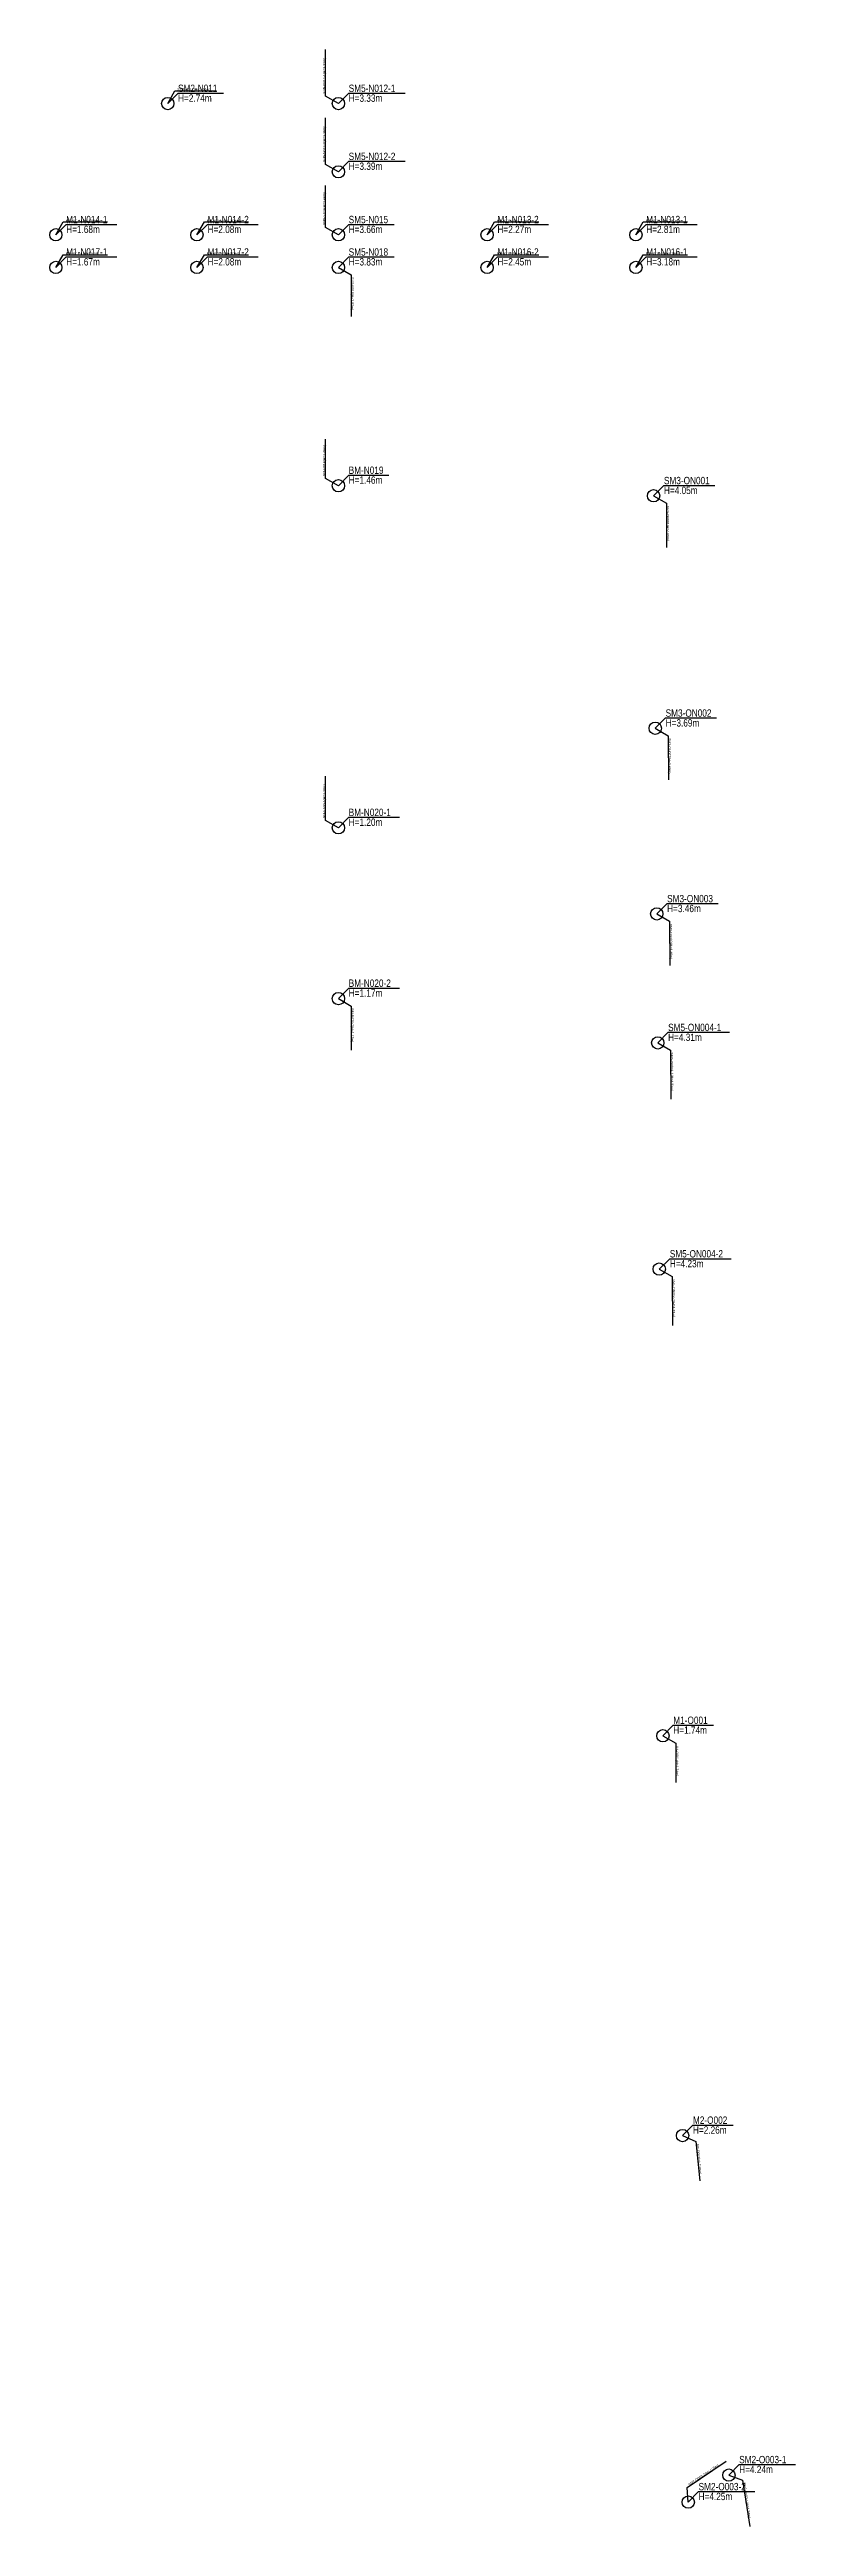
# Model space of a CAD drawing. Header units: millimetres. Extents: x -910 to 2851, y 385 to 4601.
# Drawn here: x 1980 to 2283, y 385 to 1393 of the extents above; entities that cross this region are included whole.
import ezdxf

# ---------------------------------------------------------------- set-up
doc = ezdxf.new("R2010")
doc.units = ezdxf.units.MM
doc.layers.add('맨홀설명선', color=7, linetype='Continuous')
doc.layers.add('우수맨홀', color=193, linetype='Continuous')
doc.styles.get("Standard").update_dxf_attribs({"font": 'arial.ttf'})

msp = doc.modelspace()

# ---------------------------------------------------------------- linework, layer by layer
at = {"layer": '맨홀설명선', "color": 4}
for points in [[(2028.2, 1371.3), (2032.4, 1375.5), (2050.9, 1375.5)], [(2097.6, 1371.3), (2101.8, 1375.5), (2124.7, 1375.5)], [(2097.6, 1343.5), (2101.8, 1347.8), (2124.7, 1347.8)], [(1982.7, 1317.9), (1986.9, 1322.1), (2007.5, 1322.1)], [(2040.1, 1317.9), (2044.4, 1322.1), (2065, 1322.1)], [(2097.6, 1317.9), (2101.8, 1322.1), (2120.3, 1322.1)], [(2158.1, 1317.9), (2162.3, 1322.1), (2183, 1322.1)], [(2218.6, 1317.9), (2222.8, 1322.1), (2243.5, 1322.1)], [(1982.7, 1304.6), (1986.9, 1308.9), (2007.5, 1308.9)], [(2040.1, 1304.6), (2044.4, 1308.9), (2065, 1308.9)], [(2097.6, 1304.6), (2101.8, 1308.9), (2120.3, 1308.9)], [(2158.1, 1304.6), (2162.3, 1308.9), (2183, 1308.9)], [(2218.6, 1304.6), (2222.8, 1308.9), (2243.5, 1308.9)], [(2097.6, 1215.8), (2101.8, 1220.1), (2118.1, 1220.1)], [(2225.8, 1211.7), (2230, 1215.9), (2250.7, 1215.9)], [(2226.5, 1117.1), (2230.7, 1121.3), (2251.4, 1121.3)], [(2097.6, 1076.6), (2101.8, 1080.9), (2122.5, 1080.9)], [(2227.1, 1041.6), (2231.3, 1045.8), (2252, 1045.8)], [(2097.6, 1007.1), (2101.8, 1011.4), (2122.5, 1011.4)], [(2227.5, 989.1), (2231.7, 993.4), (2256.7, 993.4)], [(2228.1, 897.1), (2232.4, 901.3), (2257.4, 901.3)], [(2229.6, 707.2), (2233.8, 711.5), (2250.1, 711.5)], [(2237.6, 544.5), (2241.8, 548.8), (2258.1, 548.8)], [(2256.4, 406.4), (2260.6, 410.7), (2283.5, 410.7)], [(2239.9, 395.4), (2244.1, 399.7), (2266.9, 399.7)]]:
    msp.add_lwpolyline(points, dxfattribs=at)
at = {"layer": '우수맨홀'}
for p, q in [((2092.4, 1374.3), (2092.4, 1393.3)), ((2028.2, 1371.3), (2031.1, 1376.5)), ((2031.1, 1376.5), (2048.1, 1376.5)), ((2097.6, 1371.3), (2092.4, 1374.3)), ((2092.4, 1346.5), (2092.4, 1365.5)), ((2097.6, 1343.5), (2092.4, 1346.5)), ((2092.4, 1320.9), (2092.4, 1337.9)), ((1982.7, 1317.9), (1985.7, 1323.1)), ((1985.7, 1323.1), (2003.7, 1323.1)), ((2040.1, 1317.9), (2043.1, 1323.1)), ((2043.1, 1323.1), (2061.1, 1323.1)), ((2097.6, 1317.9), (2092.4, 1320.9)), ((2158.1, 1317.9), (2161.1, 1323.1)), ((2161.1, 1323.1), (2179.1, 1323.1)), ((2218.6, 1317.9), (2221.6, 1323.1)), ((2221.6, 1323.1), (2239.6, 1323.1)), ((1982.7, 1304.6), (1985.7, 1309.8)), ((1985.7, 1309.8), (2003.7, 1309.8)), ((2040.1, 1304.6), (2043.1, 1309.8)), ((2043.1, 1309.8), (2061.1, 1309.8)), ((2097.6, 1304.6), (2102.8, 1301.6)), ((2102.8, 1301.6), (2102.8, 1284.6)), ((2158.1, 1304.6), (2161.1, 1309.8)), ((2161.1, 1309.8), (2179.1, 1309.8)), ((2218.6, 1304.6), (2221.6, 1309.8)), ((2221.6, 1309.8), (2239.6, 1309.8)), ((2092.4, 1218.8), (2092.4, 1234.8)), ((2097.6, 1215.8), (2092.4, 1218.8)), ((2225.8, 1211.7), (2231, 1208.7)), ((2231, 1208.7), (2231.1, 1190.7)), ((2226.5, 1117.1), (2231.7, 1114.1)), ((2231.7, 1114.1), (2231.8, 1096.1)), ((2092.4, 1079.6), (2092.4, 1097.6)), ((2097.6, 1076.6), (2092.4, 1079.6)), ((2227.1, 1041.6), (2232.3, 1038.6)), ((2232.3, 1038.6), (2232.4, 1020.6)), ((2097.6, 1007.1), (2102.8, 1004.1)), ((2102.8, 1004.1), (2102.8, 986.1)), ((2227.5, 989.1), (2232.7, 986.2)), ((2232.7, 986.2), (2232.8, 966.2)), ((2228.1, 897.1), (2233.4, 894.1)), ((2233.4, 894.1), (2233.5, 874.1)), ((2229.6, 707.2), (2234.8, 704.2)), ((2234.8, 704.2), (2234.9, 688.2)), ((2237.6, 544.5), (2243, 542.1)), ((2243, 542.1), (2244.6, 526.1)), ((2239.5, 401.4), (2255.3, 412)), ((2256.4, 406.4), (2262, 404.3)), ((2262, 404.3), (2264.9, 385.5)), ((2239.9, 395.4), (2239.5, 401.4))]:
    msp.add_line(p, q, dxfattribs=at)
for centre in [(2028.2, 1371.3), (2097.6, 1371.3), (2097.6, 1343.5), (1982.7, 1317.9), (2040.1, 1317.9), (2097.6, 1317.9), (2158.1, 1317.9), (2218.6, 1317.9), (1982.7, 1304.6), (2040.1, 1304.6), (2097.6, 1304.6), (2158.1, 1304.6), (2218.6, 1304.6), (2097.6, 1215.8), (2225.8, 1211.7), (2226.5, 1117.1), (2097.6, 1076.6), (2227.1, 1041.6), (2097.6, 1007.1), (2227.5, 989.1), (2228.1, 897.1), (2229.6, 707.2), (2237.6, 544.5), (2256.4, 406.4), (2239.9, 395.4)]:
    msp.add_circle(centre, 2.5, dxfattribs=at)

# ---------------------------------------------------------------- texts
at = {"layer": '맨홀설명선', "color": 4, "width": 0.8}
for s, p in [('SM2-N011', (2032.4, 1376)), ('H=2.74m', (2032.4, 1372)), ('SM5-N012-1', (2101.8, 1376)), ('H=3.33m', (2101.8, 1372)), ('SM5-N012-2', (2101.8, 1348.3)), ('H=3.39m', (2101.8, 1344.3)), ('M1-N014-1', (1986.9, 1322.6)), ('H=1.68m', (1986.9, 1318.6)), ('M1-N014-2', (2044.4, 1322.6)), ('H=2.08m', (2044.4, 1318.6)), ('SM5-N015', (2101.8, 1322.6)), ('H=3.66m', (2101.8, 1318.6)), ('M1-N013-2', (2162.3, 1322.6)), ('H=2.27m', (2162.3, 1318.6)), ('M1-N013-1', (2222.8, 1322.6)), ('H=2.81m', (2222.8, 1318.6)), ('M1-N017-1', (1986.9, 1309.4)), ('M1-N017-2', (2044.4, 1309.4)), ('SM5-N018', (2101.8, 1309.4)), ('M1-N016-2', (2162.3, 1309.4)), ('M1-N016-1', (2222.8, 1309.4)), ('H=1.67m', (1986.9, 1305.4)), ('H=2.08m', (2044.4, 1305.4)), ('H=3.83m', (2101.8, 1305.4)), ('H=2.45m', (2162.3, 1305.4)), ('H=3.18m', (2222.8, 1305.4)), ('BM-N019', (2101.8, 1220.6)), ('H=1.46m', (2101.8, 1216.6)), ('SM3-ON001', (2230, 1216.4)), ('H=4.05m', (2230, 1212.4)), ('SM3-ON002', (2230.7, 1121.8)), ('H=3.69m', (2230.7, 1117.8)), ('BM-N020-1', (2101.8, 1081.4)), ('H=1.20m', (2101.8, 1077.4)), ('SM3-ON003', (2231.3, 1046.3)), ('H=3.46m', (2231.3, 1042.3)), ('BM-N020-2', (2101.8, 1011.9)), ('H=1.17m', (2101.8, 1007.9)), ('SM5-ON004-1', (2231.7, 993.9)), ('H=4.31m', (2231.7, 989.9)), ('SM5-ON004-2', (2232.4, 901.8)), ('H=4.23m', (2232.4, 897.8)), ('M1-O001', (2233.8, 712)), ('H=1.74m', (2233.8, 708)), ('M2-O002', (2241.8, 549.3)), ('H=2.26m', (2241.8, 545.3)), ('SM2-O003-1', (2260.6, 411.2)), ('SM2-O003-2', (2244.1, 400.2)), ('H=4.24m', (2260.6, 407.2)), ('H=4.25m', (2244.1, 396.2))]:
    msp.add_text(s, height=3, dxfattribs=at).set_placement(p)
at = {"layer": '우수맨홀'}
for s, rotation, p in [('SM5-N012-1(H=3.33m)', 90, (2092.4, 1375.3)), ('SM2-N011(H=2.74m)', 0.0018, (2032.1, 1376.5)), ('SM5-N012-2(H=3.39m)', 90, (2092.4, 1347.5)), ('SM5-N015(H=3.66m)', 90, (2092.4, 1321.9)), ('SM5-N018(H=3.83m)', 270.0371, (2102.8, 1300.6)), ('BM-N019(H=1.46m)', 89.9979, (2092.4, 1219.8)), ('SM3-ON001(H=4.05m)', 270.4307, (2231, 1207.7)), ('SM3-ON002(H=3.69m)', 270.4307, (2231.7, 1113.1)), ('BM-N020-1(H=1.20m)', 89.9979, (2092.4, 1080.6)), ('SM3-ON003(H=3.46m)', 270.4307, (2232.3, 1037.6)), ('BM-N020-2(H=1.17m)', 270, (2102.8, 1003.1)), ('SM5-ON004-1(H=4.31m)', 270.4307, (2232.7, 985.2)), ('SM5-ON004-2(H=4.23m)', 270.4307, (2233.4, 893.1)), ('M1-O001(H=1.74m)', 270.4307, (2234.8, 703.2)), ('M2-O002(H=2.26m)', 275.6681, (2243.1, 541.1)), ('SM2-O003-2(H=4.25m)', 33.6998, (2240.3, 402)), ('SM2-O003-1(H=4.24m)', 278.6998, (2262.1, 403.3))]:
    msp.add_text(s, height=1, rotation=rotation, dxfattribs=at).set_placement(p)
for s, p in [('M1-N014-1(H=1.68m)', (1986.7, 1323.1)), ('M1-N014-2(H=2.08m)', (2044.1, 1323.1)), ('M1-N013-2(H=2.27m)', (2162.1, 1323.1)), ('M1-N013-1(H=2.81m)', (2222.6, 1323.1)), ('M1-N017-1(H=1.67m)', (1986.7, 1309.8)), ('M1-N017-2(H=2.08m)', (2044.1, 1309.8)), ('M1-N016-2(H=2.45m)', (2162.1, 1309.8)), ('M1-N016-1(H=3.18m)', (2222.6, 1309.8))]:
    msp.add_text(s, height=1, dxfattribs=at).set_placement(p)

doc.saveas('drawing.dxf')
